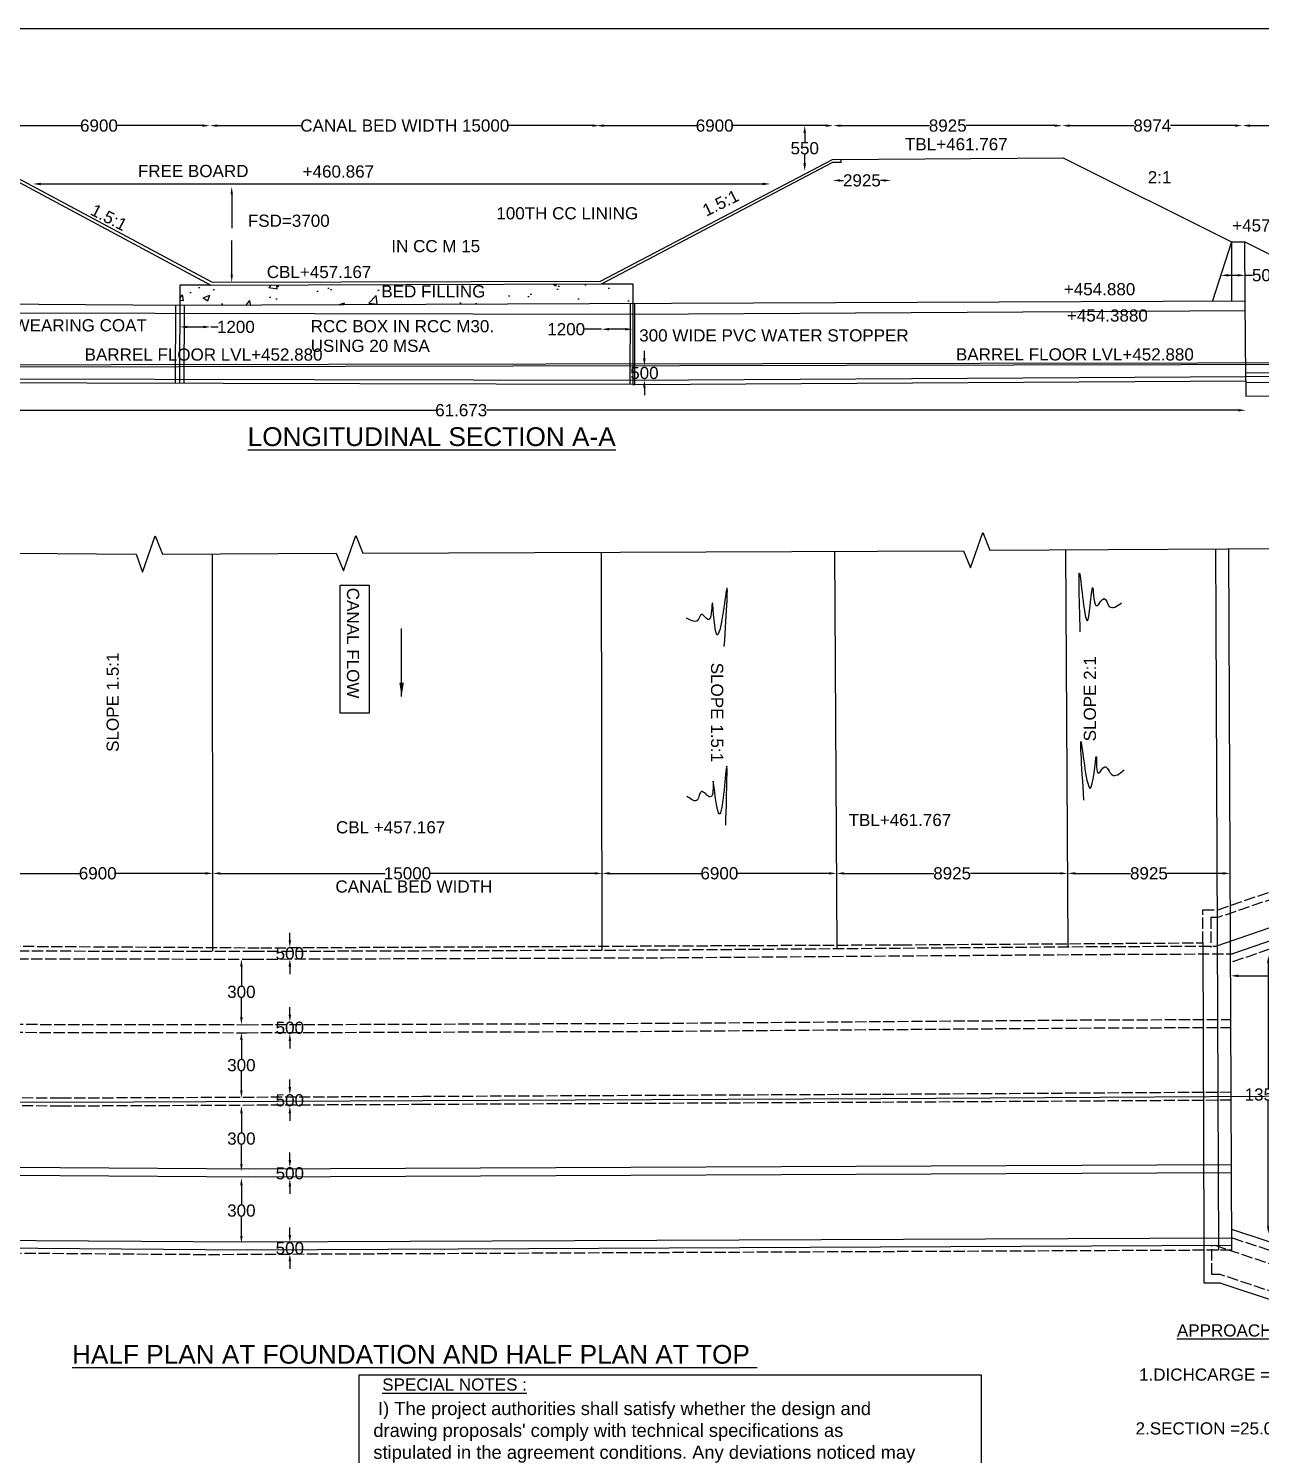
# Model space of a CAD drawing. Header units: inches. Extents: x 6910 to 10420, y -52 to 2408.
# Drawn here: x 7777 to 9092, y 886 to 2408 of the extents above; entities that cross this region are included whole.
import ezdxf

# ---------------------------------------------------------------- set-up
doc = ezdxf.new("R2010")
doc.units = ezdxf.units.IN
doc.header["$MEASUREMENT"] = 0
doc.linetypes.add('ACAD_ISO02W100', pattern=[15, 12, -3])
doc.layers.add('DIMENSIONS', color=7, linetype='Continuous')
doc.layers.add('TEXT', color=1, linetype='Continuous')
doc.styles.add('Annotative', font='arial.ttf', dxfattribs={"height": 10})
doc.styles.get("Standard").update_dxf_attribs({"font": 'arial.ttf', "height": 13})
doc.dimstyles.get("Standard").update_dxf_attribs({"dimtxt": 13, "dimasz": 8, "dimexe": 0.18, "dimexo": 0.0625, "dimgap": 0.09, "dimtad": 0, "dimtih": 1, "dimtoh": 1, "dimdec": 4, "dimzin": 0, "dimdsep": 46, "dimtxsty": 'Standard', "dimcen": 0.09, "dimse1": 1, "dimse2": 1, "dimadec": 0, "dimazin": 0, "dimtfac": 1, "dimtdec": 4, "dimtofl": 0, "dimtmove": 0, "dimatfit": 3, "dimfxl": 1, "dimtolj": 1, "dimtzin": 0, "dimarcsym": 0})

# ---------------------------------------------------------------- blocks, each defined once
blk = doc.blocks.new('*D6')
at = {"layer": 'Defpoints', "color": 0, "transparency": 16777216}
for p in [(7733.7, 2304.3), (7970.4, 2304.3), (7970.4, 2304.1)]:
    blk.add_point(p, dxfattribs=at)
at = {"layer": 'DIMENSIONS', "color": 0, "lineweight": -2, "transparency": 16777216}
for p, q in [((7741.7, 2304.1), (7832.6, 2304.1)), ((7962.4, 2304.1), (7871.6, 2304.1))]:
    blk.add_line(p, q, dxfattribs=at)
at = {"layer": 'DIMENSIONS', "color": 0, "transparency": 16777216}
for points in [[(7741.7, 2305.4), (7741.7, 2302.8), (7733.7, 2304.1)], [(7962.4, 2305.4), (7962.4, 2302.8), (7970.4, 2304.1)]]:
    blk.add_solid(points, dxfattribs=at)
at = {"layer": 'DIMENSIONS', "color": 0, "transparency": 16777216, "insert": (7852.1, 2304.1), "char_height": 13, "attachment_point": 5}
blk.add_mtext('\\A1;6900', dxfattribs=at)
blk = doc.blocks.new('*D7')
at = {"layer": 'Defpoints', "color": 0, "transparency": 16777216}
for p in [(7970.4, 2304.1), (8386.6, 2304.1), (8386.6, 2304.1)]:
    blk.add_point(p, dxfattribs=at)
at = {"layer": 'DIMENSIONS', "color": 0, "lineweight": -2, "transparency": 16777216}
for p, q in [((7978.4, 2304.1), (8067.8, 2304.1)), ((8378.6, 2304.1), (8289.2, 2304.1))]:
    blk.add_line(p, q, dxfattribs=at)
at = {"layer": 'DIMENSIONS', "color": 0, "transparency": 16777216}
for points in [[(7978.4, 2305.4), (7978.4, 2302.8), (7970.4, 2304.1)], [(8378.6, 2305.4), (8378.6, 2302.8), (8386.6, 2304.1)]]:
    blk.add_solid(points, dxfattribs=at)
at = {"layer": 'DIMENSIONS', "color": 0, "transparency": 16777216, "insert": (8178.5, 2304.1), "char_height": 13, "attachment_point": 5}
blk.add_mtext('\\A1;CANAL BED WIDTH 15000', dxfattribs=at)
blk = doc.blocks.new('*D8')
at = {"layer": 'Defpoints', "color": 0, "transparency": 16777216}
for p in [(8382.6, 2303.4), (8635.8, 2304.1), (8635.8, 2303.4)]:
    blk.add_point(p, dxfattribs=at)
at = {"layer": 'DIMENSIONS', "color": 0, "lineweight": -2, "transparency": 16777216}
for p, q in [((8390.6, 2304.1), (8489.7, 2304.1)), ((8627.8, 2304.1), (8528.7, 2304.1))]:
    blk.add_line(p, q, dxfattribs=at)
at = {"layer": 'DIMENSIONS', "color": 0, "transparency": 16777216}
for points in [[(8390.6, 2305.4), (8390.6, 2302.8), (8382.6, 2304.1)], [(8627.8, 2305.4), (8627.8, 2302.8), (8635.8, 2304.1)]]:
    blk.add_solid(points, dxfattribs=at)
at = {"layer": 'DIMENSIONS', "color": 0, "transparency": 16777216, "insert": (8509.2, 2304.1), "char_height": 13, "attachment_point": 5}
blk.add_mtext('\\A1;6900', dxfattribs=at)
blk = doc.blocks.new('*D9')
at = {"layer": 'Defpoints', "color": 0, "transparency": 16777216}
for p in [(8635.8, 2304.1), (8880, 2304.1), (8880, 2304.1)]:
    blk.add_point(p, dxfattribs=at)
at = {"layer": 'DIMENSIONS', "color": 0, "lineweight": -2, "transparency": 16777216}
for p, q in [((8643.8, 2304.1), (8738.4, 2304.1)), ((8872, 2304.1), (8777.5, 2304.1))]:
    blk.add_line(p, q, dxfattribs=at)
at = {"layer": 'DIMENSIONS', "color": 0, "transparency": 16777216}
for points in [[(8643.8, 2305.4), (8643.8, 2302.8), (8635.8, 2304.1)], [(8872, 2305.4), (8872, 2302.8), (8880, 2304.1)]]:
    blk.add_solid(points, dxfattribs=at)
at = {"layer": 'DIMENSIONS', "color": 0, "transparency": 16777216, "insert": (8757.9, 2304.1), "char_height": 13, "attachment_point": 5}
blk.add_mtext('\\A1;8925', dxfattribs=at)
blk = doc.blocks.new('*D10')
at = {"layer": 'Defpoints', "color": 0, "transparency": 16777216}
for p in [(8880, 2304.1), (9072.4, 2304.1), (9072.4, 2304.1)]:
    blk.add_point(p, dxfattribs=at)
at = {"layer": 'DIMENSIONS', "color": 0, "lineweight": -2, "transparency": 16777216}
for p, q in [((8888, 2304.1), (8956.7, 2304.1)), ((9064.4, 2304.1), (8995.7, 2304.1))]:
    blk.add_line(p, q, dxfattribs=at)
at = {"layer": 'DIMENSIONS', "color": 0, "transparency": 16777216}
for points in [[(8888, 2305.4), (8888, 2302.8), (8880, 2304.1)], [(9064.4, 2305.4), (9064.4, 2302.8), (9072.4, 2304.1)]]:
    blk.add_solid(points, dxfattribs=at)
at = {"layer": 'DIMENSIONS', "color": 0, "transparency": 16777216, "insert": (8976.2, 2304.1), "char_height": 13, "attachment_point": 5}
blk.add_mtext('\\A1;8974', dxfattribs=at)
blk = doc.blocks.new('*D11')
at = {"layer": 'Defpoints', "color": 0, "transparency": 16777216}
for p in [(9072.4, 2304.1), (9362, 2304.1), (9362, 2304.1)]:
    blk.add_point(p, dxfattribs=at)
at = {"layer": 'DIMENSIONS', "color": 0, "lineweight": -2, "transparency": 16777216}
for p, q in [((9080.4, 2304.1), (9193.3, 2304.1)), ((9354, 2304.1), (9241.1, 2304.1))]:
    blk.add_line(p, q, dxfattribs=at)
at = {"layer": 'DIMENSIONS', "color": 0, "transparency": 16777216}
for points in [[(9080.4, 2305.4), (9080.4, 2302.8), (9072.4, 2304.1)], [(9354, 2305.4), (9354, 2302.8), (9362, 2304.1)]]:
    blk.add_solid(points, dxfattribs=at)
at = {"layer": 'DIMENSIONS', "color": 0, "transparency": 16777216, "insert": (9217.2, 2304.1), "char_height": 13, "attachment_point": 5}
blk.add_mtext('\\A1;17250', dxfattribs=at)
blk = doc.blocks.new('*D13')
at = {"layer": 'Defpoints', "color": 0, "transparency": 16777216}
for p in [(9049.2, 2144.2), (9075.3, 2144.4), (9075.3, 2144.4)]:
    blk.add_point(p, dxfattribs=at)
at = {"layer": 'DIMENSIONS', "color": 0, "lineweight": -2, "transparency": 16777216}
for p, q in [((9057.2, 2144.4), (9067.3, 2144.4)), ((9075.3, 2144.4), (9083.3, 2144.4))]:
    blk.add_line(p, q, dxfattribs=at)
at = {"layer": 'DIMENSIONS', "color": 0, "transparency": 16777216}
for points in [[(9057.2, 2145.7), (9057.2, 2143.1), (9049.2, 2144.4)], [(9067.3, 2145.7), (9067.3, 2143.1), (9075.3, 2144.4)]]:
    blk.add_solid(points, dxfattribs=at)
at = {"layer": 'DIMENSIONS', "color": 0, "transparency": 16777216, "insert": (9097.7, 2144.4), "char_height": 13, "attachment_point": 5}
blk.add_mtext('\\A1;500', dxfattribs=at)
blk = doc.blocks.new('*D14')
at = {"layer": 'Defpoints', "color": 0, "transparency": 16777216}
for p in [(8635.1, 2268.1), (8697.5, 2268.6), (8697.5, 2245.6)]:
    blk.add_point(p, dxfattribs=at)
at = {"layer": 'DIMENSIONS', "color": 0, "lineweight": -2, "transparency": 16777216}
for p, q in [((8643.1, 2245.6), (8646.7, 2245.6)), ((8689.5, 2245.6), (8686, 2245.6))]:
    blk.add_line(p, q, dxfattribs=at)
at = {"layer": 'DIMENSIONS', "color": 0, "transparency": 16777216}
for points in [[(8643.1, 2246.9), (8643.1, 2244.3), (8635.1, 2245.6)], [(8689.5, 2246.9), (8689.5, 2244.3), (8697.5, 2245.6)]]:
    blk.add_solid(points, dxfattribs=at)
at = {"layer": 'DIMENSIONS', "color": 0, "transparency": 16777216, "insert": (8666.3, 2245.6), "char_height": 13, "attachment_point": 5}
blk.add_mtext('\\A1;2925', dxfattribs=at)
blk = doc.blocks.new('*D15')
at = {"layer": 'Defpoints', "color": 0, "transparency": 16777216}
for p in [(7993.5, 2238.9), (7993.8, 2137), (7993.8, 2137)]:
    blk.add_point(p, dxfattribs=at)
at = {"layer": 'DIMENSIONS', "color": 0, "lineweight": -2, "transparency": 16777216}
for p, q in [((7993.8, 2230.9), (7993.8, 2194.6)), ((7993.8, 2145), (7993.8, 2181.4))]:
    blk.add_line(p, q, dxfattribs=at)
at = {"layer": 'DIMENSIONS', "color": 0, "transparency": 16777216}
for points in [[(7992.5, 2230.9), (7995.1, 2230.9), (7993.8, 2238.9)], [(7992.5, 2145), (7995.1, 2145), (7993.8, 2137)]]:
    blk.add_solid(points, dxfattribs=at)
at = {"layer": 'DIMENSIONS', "color": 0, "transparency": 16777216, "insert": (7993.8, 2188), "char_height": 13, "attachment_point": 5}
blk.add_mtext('\\A1;  ', dxfattribs=at)
blk = doc.blocks.new('*D16')
at = {"layer": 'Defpoints', "color": 0, "transparency": 16777216}
for p in [(8568.5, 2241.9), (7781.8, 2235.5), (8568.5, 2233.2)]:
    blk.add_point(p, dxfattribs=at)
at = {"layer": 'DIMENSIONS', "color": 0, "lineweight": -2, "transparency": 16777216}
blk.add_line((7789.8, 2241.9), (8560.5, 2241.9), dxfattribs=at)
at = {"layer": 'DIMENSIONS', "color": 0, "transparency": 16777216}
for points in [[(7789.8, 2243.2), (7789.8, 2240.5), (7781.8, 2241.9)], [(8560.5, 2243.2), (8560.5, 2240.5), (8568.5, 2241.9)]]:
    blk.add_solid(points, dxfattribs=at)
blk = doc.blocks.new('*D17')
at = {"layer": 'Defpoints', "color": 0, "transparency": 16777216}
for p in [(8614.3, 2304.1), (8605.3, 2255.7), (8617.4, 2255.7)]:
    blk.add_point(p, dxfattribs=at)
at = {"layer": 'DIMENSIONS', "color": 0, "lineweight": -2, "transparency": 16777216}
for p, q in [((8605.3, 2296.1), (8605.3, 2286.6)), ((8605.3, 2263.7), (8605.3, 2273.2))]:
    blk.add_line(p, q, dxfattribs=at)
at = {"layer": 'DIMENSIONS', "color": 0, "transparency": 16777216}
for points in [[(8603.9, 2296.1), (8606.6, 2296.1), (8605.3, 2304.1)], [(8603.9, 2263.7), (8606.6, 2263.7), (8605.3, 2255.7)]]:
    blk.add_solid(points, dxfattribs=at)
at = {"layer": 'DIMENSIONS', "color": 0, "transparency": 16777216, "insert": (8605.3, 2279.9), "char_height": 13, "attachment_point": 5}
blk.add_mtext('\\A1;550', dxfattribs=at)
blk = doc.blocks.new('*D24')
at = {"layer": 'Defpoints', "color": 0, "transparency": 16777216}
for p in [(7401.5, 2030.2), (9075.9, 2015.6), (9075.9, 2000.4)]:
    blk.add_point(p, dxfattribs=at)
at = {"layer": 'DIMENSIONS', "color": 0, "lineweight": -2, "transparency": 16777216}
for p, q in [((7409.5, 2000.4), (8211.6, 2000.4)), ((9067.9, 2000.4), (8265.8, 2000.4))]:
    blk.add_line(p, q, dxfattribs=at)
at = {"layer": 'DIMENSIONS', "color": 0, "transparency": 16777216}
for points in [[(7409.5, 2001.7), (7409.5, 1999), (7401.5, 2000.4)], [(9067.9, 2001.7), (9067.9, 1999), (9075.9, 2000.4)]]:
    blk.add_solid(points, dxfattribs=at)
at = {"layer": 'DIMENSIONS', "color": 0, "transparency": 16777216, "insert": (8238.7, 2000.4), "char_height": 13, "attachment_point": 5}
blk.add_mtext('\\A1;61.673', dxfattribs=at)
blk = doc.blocks.new('*D27')
at = {"layer": 'Defpoints', "color": 0, "transparency": 16777216}
for p in [(7727.9, 1507.4), (7973.7, 1507.6), (7973.7, 1506.2)]:
    blk.add_point(p, dxfattribs=at)
at = {"layer": 'DIMENSIONS', "color": 0, "lineweight": -2, "transparency": 16777216}
for p, q in [((7735.9, 1506.2), (7831.3, 1506.2)), ((7965.7, 1506.2), (7870.3, 1506.2))]:
    blk.add_line(p, q, dxfattribs=at)
at = {"layer": 'DIMENSIONS', "color": 0, "transparency": 16777216}
for points in [[(7735.9, 1507.5), (7735.9, 1504.9), (7727.9, 1506.2)], [(7965.7, 1507.5), (7965.7, 1504.9), (7973.7, 1506.2)]]:
    blk.add_solid(points, dxfattribs=at)
at = {"layer": 'DIMENSIONS', "color": 0, "transparency": 16777216, "insert": (7850.8, 1506.2), "char_height": 13, "attachment_point": 5}
blk.add_mtext('\\A1;6900', dxfattribs=at)
blk = doc.blocks.new('*D28')
at = {"layer": 'Defpoints', "color": 0, "transparency": 16777216}
for p in [(8389, 1506.8), (7973.7, 1506.2), (8389, 1506.2)]:
    blk.add_point(p, dxfattribs=at)
at = {"layer": 'DIMENSIONS', "color": 0, "lineweight": -2, "transparency": 16777216}
for p, q in [((7981.7, 1506.2), (8157.4, 1506.2)), ((8381, 1506.2), (8205.3, 1506.2))]:
    blk.add_line(p, q, dxfattribs=at)
at = {"layer": 'DIMENSIONS', "color": 0, "transparency": 16777216}
for points in [[(7981.7, 1507.5), (7981.7, 1504.9), (7973.7, 1506.2)], [(8381, 1507.5), (8381, 1504.9), (8389, 1506.2)]]:
    blk.add_solid(points, dxfattribs=at)
at = {"layer": 'DIMENSIONS', "color": 0, "transparency": 16777216, "insert": (8181.4, 1506.2), "char_height": 13, "attachment_point": 5}
blk.add_mtext('\\A1;15000', dxfattribs=at)
blk = doc.blocks.new('*D29')
at = {"layer": 'Defpoints', "color": 0, "transparency": 16777216}
for p in [(8389, 1506.8), (8639.3, 1508.2), (8639.3, 1506.2)]:
    blk.add_point(p, dxfattribs=at)
at = {"layer": 'DIMENSIONS', "color": 0, "lineweight": -2, "transparency": 16777216}
for p, q in [((8397, 1506.2), (8494.6, 1506.2)), ((8631.3, 1506.2), (8533.7, 1506.2))]:
    blk.add_line(p, q, dxfattribs=at)
at = {"layer": 'DIMENSIONS', "color": 0, "transparency": 16777216}
for points in [[(8397, 1507.5), (8397, 1504.9), (8389, 1506.2)], [(8631.3, 1507.5), (8631.3, 1504.9), (8639.3, 1506.2)]]:
    blk.add_solid(points, dxfattribs=at)
at = {"layer": 'DIMENSIONS', "color": 0, "transparency": 16777216, "insert": (8514.2, 1506.2), "char_height": 13, "attachment_point": 5}
blk.add_mtext('\\A1;6900', dxfattribs=at)
blk = doc.blocks.new('*D30')
at = {"layer": 'Defpoints', "color": 0, "transparency": 16777216}
for p in [(8885.9, 1507.6), (8639.3, 1506.2), (8885.9, 1506.2)]:
    blk.add_point(p, dxfattribs=at)
at = {"layer": 'DIMENSIONS', "color": 0, "lineweight": -2, "transparency": 16777216}
for p, q in [((8647.3, 1506.2), (8743, 1506.2)), ((8877.9, 1506.2), (8782.2, 1506.2))]:
    blk.add_line(p, q, dxfattribs=at)
at = {"layer": 'DIMENSIONS', "color": 0, "transparency": 16777216}
for points in [[(8647.3, 1507.5), (8647.3, 1504.9), (8639.3, 1506.2)], [(8877.9, 1507.5), (8877.9, 1504.9), (8885.9, 1506.2)]]:
    blk.add_solid(points, dxfattribs=at)
at = {"layer": 'DIMENSIONS', "color": 0, "transparency": 16777216, "insert": (8762.6, 1506.2), "char_height": 13, "attachment_point": 5}
blk.add_mtext('\\A1;8925', dxfattribs=at)
blk = doc.blocks.new('*D31')
at = {"layer": 'Defpoints', "color": 0, "transparency": 16777216}
for p in [(8885.9, 1507.6), (9059.4, 1508.3), (9059.4, 1506.2)]:
    blk.add_point(p, dxfattribs=at)
at = {"layer": 'DIMENSIONS', "color": 0, "lineweight": -2, "transparency": 16777216}
for p, q in [((8893.9, 1506.2), (8953.1, 1506.2)), ((9051.4, 1506.2), (8992.2, 1506.2))]:
    blk.add_line(p, q, dxfattribs=at)
at = {"layer": 'DIMENSIONS', "color": 0, "transparency": 16777216}
for points in [[(8893.9, 1507.5), (8893.9, 1504.9), (8885.9, 1506.2)], [(9051.4, 1507.5), (9051.4, 1504.9), (9059.4, 1506.2)]]:
    blk.add_solid(points, dxfattribs=at)
at = {"layer": 'DIMENSIONS', "color": 0, "transparency": 16777216, "insert": (8972.6, 1506.2), "char_height": 13, "attachment_point": 5}
blk.add_mtext('\\A1;8925', dxfattribs=at)
blk = doc.blocks.new('*D32')
at = {"layer": 'Defpoints', "color": 0, "transparency": 16777216}
for p in [(8016.1, 1414.7), (8004.1, 1344.8), (8016.3, 1344.8)]:
    blk.add_point(p, dxfattribs=at)
at = {"layer": 'DIMENSIONS', "color": 0, "lineweight": -2, "transparency": 16777216}
for p, q in [((8004.1, 1406.7), (8004.1, 1386.5)), ((8004.1, 1352.8), (8004.1, 1373))]:
    blk.add_line(p, q, dxfattribs=at)
at = {"layer": 'DIMENSIONS', "color": 0, "transparency": 16777216}
for points in [[(8002.8, 1406.7), (8005.5, 1406.7), (8004.1, 1414.7)], [(8002.8, 1352.8), (8005.5, 1352.8), (8004.1, 1344.8)]]:
    blk.add_solid(points, dxfattribs=at)
at = {"layer": 'DIMENSIONS', "color": 0, "transparency": 16777216, "insert": (8004.1, 1379.7), "char_height": 13, "attachment_point": 5}
blk.add_mtext('\\A1;300', dxfattribs=at)
blk = doc.blocks.new('*D33')
at = {"layer": 'Defpoints', "color": 0, "transparency": 16777216}
for p in [(8016.1, 1336.5), (8004.1, 1266.6), (8016.3, 1266.6)]:
    blk.add_point(p, dxfattribs=at)
at = {"layer": 'DIMENSIONS', "color": 0, "lineweight": -2, "transparency": 16777216}
for p, q in [((8004.1, 1328.5), (8004.1, 1308.3)), ((8004.1, 1274.6), (8004.1, 1294.8))]:
    blk.add_line(p, q, dxfattribs=at)
at = {"layer": 'DIMENSIONS', "color": 0, "transparency": 16777216}
for points in [[(8002.8, 1328.5), (8005.5, 1328.5), (8004.1, 1336.5)], [(8002.8, 1274.6), (8005.5, 1274.6), (8004.1, 1266.6)]]:
    blk.add_solid(points, dxfattribs=at)
at = {"layer": 'DIMENSIONS', "color": 0, "transparency": 16777216, "insert": (8004.1, 1301.5), "char_height": 13, "attachment_point": 5}
blk.add_mtext('\\A1;300', dxfattribs=at)
blk = doc.blocks.new('*D34')
at = {"layer": 'Defpoints', "color": 0, "transparency": 16777216}
for p in [(8016.1, 1258.1), (8004.1, 1188.1), (8016.3, 1188.1)]:
    blk.add_point(p, dxfattribs=at)
at = {"layer": 'DIMENSIONS', "color": 0, "lineweight": -2, "transparency": 16777216}
for p, q in [((8004.1, 1250.1), (8004.1, 1229.8)), ((8004.1, 1196.1), (8004.1, 1216.4))]:
    blk.add_line(p, q, dxfattribs=at)
at = {"layer": 'DIMENSIONS', "color": 0, "transparency": 16777216}
for points in [[(8002.8, 1250.1), (8005.5, 1250.1), (8004.1, 1258.1)], [(8002.8, 1196.1), (8005.5, 1196.1), (8004.1, 1188.1)]]:
    blk.add_solid(points, dxfattribs=at)
at = {"layer": 'DIMENSIONS', "color": 0, "transparency": 16777216, "insert": (8004.1, 1223.1), "char_height": 13, "attachment_point": 5}
blk.add_mtext('\\A1;300', dxfattribs=at)
blk = doc.blocks.new('*D35')
at = {"layer": 'Defpoints', "color": 0, "transparency": 16777216}
for p in [(8016.1, 1181.3), (8004.1, 1111.4), (8016.3, 1111.4)]:
    blk.add_point(p, dxfattribs=at)
at = {"layer": 'DIMENSIONS', "color": 0, "lineweight": -2, "transparency": 16777216}
for p, q in [((8004.1, 1173.3), (8004.1, 1153.1)), ((8004.1, 1119.4), (8004.1, 1139.6))]:
    blk.add_line(p, q, dxfattribs=at)
at = {"layer": 'DIMENSIONS', "color": 0, "transparency": 16777216}
for points in [[(8002.8, 1173.3), (8005.5, 1173.3), (8004.1, 1181.3)], [(8002.8, 1119.4), (8005.5, 1119.4), (8004.1, 1111.4)]]:
    blk.add_solid(points, dxfattribs=at)
at = {"layer": 'DIMENSIONS', "color": 0, "transparency": 16777216, "insert": (8004.1, 1146.3), "char_height": 13, "attachment_point": 5}
blk.add_mtext('\\A1;300', dxfattribs=at)
blk = doc.blocks.new('*D36')
at = {"layer": 'Defpoints', "color": 0, "transparency": 16777216}
for p in [(8047.4, 1426.9), (8046.1, 1414.8), (8055.8, 1414.8)]:
    blk.add_point(p, dxfattribs=at)
at = {"layer": 'DIMENSIONS', "color": 0, "lineweight": -2, "transparency": 16777216}
for p, q in [((8055.8, 1434.9), (8055.8, 1442.9)), ((8055.8, 1406.8), (8055.8, 1398.8))]:
    blk.add_line(p, q, dxfattribs=at)
at = {"layer": 'DIMENSIONS', "color": 0, "transparency": 16777216}
for points in [[(8054.5, 1434.9), (8057.2, 1434.9), (8055.8, 1426.9)], [(8054.5, 1406.8), (8057.2, 1406.8), (8055.8, 1414.8)]]:
    blk.add_solid(points, dxfattribs=at)
at = {"layer": 'DIMENSIONS', "color": 0, "transparency": 16777216, "insert": (8055.8, 1420.8), "char_height": 13, "attachment_point": 5}
blk.add_mtext('\\A1;500', dxfattribs=at)
blk = doc.blocks.new('*D37')
at = {"layer": 'Defpoints', "color": 0, "transparency": 16777216}
for p in [(8047.4, 1347.5), (8046.1, 1335.4), (8055.8, 1335.4)]:
    blk.add_point(p, dxfattribs=at)
at = {"layer": 'DIMENSIONS', "color": 0, "lineweight": -2, "transparency": 16777216}
for p, q in [((8055.8, 1355.5), (8055.8, 1363.5)), ((8055.8, 1327.4), (8055.8, 1319.4))]:
    blk.add_line(p, q, dxfattribs=at)
at = {"layer": 'DIMENSIONS', "color": 0, "transparency": 16777216}
for points in [[(8054.5, 1355.5), (8057.2, 1355.5), (8055.8, 1347.5)], [(8054.5, 1327.4), (8057.2, 1327.4), (8055.8, 1335.4)]]:
    blk.add_solid(points, dxfattribs=at)
at = {"layer": 'DIMENSIONS', "color": 0, "transparency": 16777216, "insert": (8055.8, 1341.4), "char_height": 13, "attachment_point": 5}
blk.add_mtext('\\A1;500', dxfattribs=at)
blk = doc.blocks.new('*D38')
at = {"layer": 'Defpoints', "color": 0, "transparency": 16777216}
for p in [(8047.4, 1270.1), (8046.1, 1258), (8055.8, 1258)]:
    blk.add_point(p, dxfattribs=at)
at = {"layer": 'DIMENSIONS', "color": 0, "lineweight": -2, "transparency": 16777216}
for p, q in [((8055.8, 1278.1), (8055.8, 1286.1)), ((8055.8, 1250), (8055.8, 1242))]:
    blk.add_line(p, q, dxfattribs=at)
at = {"layer": 'DIMENSIONS', "color": 0, "transparency": 16777216}
for points in [[(8054.5, 1278.1), (8057.2, 1278.1), (8055.8, 1270.1)], [(8054.5, 1250), (8057.2, 1250), (8055.8, 1258)]]:
    blk.add_solid(points, dxfattribs=at)
at = {"layer": 'DIMENSIONS', "color": 0, "transparency": 16777216, "insert": (8055.8, 1264), "char_height": 13, "attachment_point": 5}
blk.add_mtext('\\A1;500', dxfattribs=at)
blk = doc.blocks.new('*D39')
at = {"layer": 'Defpoints', "color": 0, "transparency": 16777216}
for p in [(8047.4, 1192.2), (8046.1, 1180.1), (8055.8, 1180.1)]:
    blk.add_point(p, dxfattribs=at)
at = {"layer": 'DIMENSIONS', "color": 0, "lineweight": -2, "transparency": 16777216}
for p, q in [((8055.8, 1200.2), (8055.8, 1208.2)), ((8055.8, 1172.1), (8055.8, 1164.1))]:
    blk.add_line(p, q, dxfattribs=at)
at = {"layer": 'DIMENSIONS', "color": 0, "transparency": 16777216}
for points in [[(8054.5, 1200.2), (8057.2, 1200.2), (8055.8, 1192.2)], [(8054.5, 1172.1), (8057.2, 1172.1), (8055.8, 1180.1)]]:
    blk.add_solid(points, dxfattribs=at)
at = {"layer": 'DIMENSIONS', "color": 0, "transparency": 16777216, "insert": (8055.8, 1186.1), "char_height": 13, "attachment_point": 5}
blk.add_mtext('\\A1;500', dxfattribs=at)
blk = doc.blocks.new('*D40')
at = {"layer": 'Defpoints', "color": 0, "transparency": 16777216}
for p in [(8047.4, 1112.2), (8046.1, 1100.1), (8055.8, 1100.1)]:
    blk.add_point(p, dxfattribs=at)
at = {"layer": 'DIMENSIONS', "color": 0, "lineweight": -2, "transparency": 16777216}
for p, q in [((8055.8, 1120.2), (8055.8, 1128.2)), ((8055.8, 1092.1), (8055.8, 1084.1))]:
    blk.add_line(p, q, dxfattribs=at)
at = {"layer": 'DIMENSIONS', "color": 0, "transparency": 16777216}
for points in [[(8054.5, 1120.2), (8057.2, 1120.2), (8055.8, 1112.2)], [(8054.5, 1092.1), (8057.2, 1092.1), (8055.8, 1100.1)]]:
    blk.add_solid(points, dxfattribs=at)
at = {"layer": 'DIMENSIONS', "color": 0, "transparency": 16777216, "insert": (8055.8, 1106.1), "char_height": 13, "attachment_point": 5}
blk.add_mtext('\\A1;500', dxfattribs=at)
blk = doc.blocks.new('*D45')
at = {"layer": 'Defpoints', "color": 0, "transparency": 16777216}
for p in [(9059.9, 1396.6), (9350.6, 1396.9), (9350.6, 1396.9)]:
    blk.add_point(p, dxfattribs=at)
at = {"layer": 'DIMENSIONS', "color": 0, "lineweight": -2, "transparency": 16777216}
for p, q in [((9067.9, 1396.9), (9181.3, 1396.9)), ((9342.6, 1396.9), (9229.2, 1396.9))]:
    blk.add_line(p, q, dxfattribs=at)
at = {"layer": 'DIMENSIONS', "color": 0, "transparency": 16777216}
for points in [[(9067.9, 1398.2), (9067.9, 1395.5), (9059.9, 1396.9)], [(9342.6, 1398.2), (9342.6, 1395.5), (9350.6, 1396.9)]]:
    blk.add_solid(points, dxfattribs=at)
at = {"layer": 'DIMENSIONS', "color": 0, "transparency": 16777216, "insert": (9205.3, 1396.9), "char_height": 13, "attachment_point": 5}
blk.add_mtext('\\A1;17250', dxfattribs=at)
blk = doc.blocks.new('*D46')
at = {"layer": 'Defpoints', "color": 0, "transparency": 16777216}
for p in [(9082.1, 1418.7), (9075.2, 1121.6), (9100, 1121.6)]:
    blk.add_point(p, dxfattribs=at)
at = {"layer": 'DIMENSIONS', "color": 0, "lineweight": -2, "transparency": 16777216}
for p, q in [((9100, 1410.7), (9100, 1276.9)), ((9100, 1129.6), (9100, 1263.4))]:
    blk.add_line(p, q, dxfattribs=at)
at = {"layer": 'DIMENSIONS', "color": 0, "transparency": 16777216}
for points in [[(9098.7, 1410.7), (9101.4, 1410.7), (9100, 1418.7)], [(9098.7, 1129.6), (9101.4, 1129.6), (9100, 1121.6)]]:
    blk.add_solid(points, dxfattribs=at)
at = {"layer": 'DIMENSIONS', "color": 0, "transparency": 16777216, "insert": (9100, 1270.1), "char_height": 13, "attachment_point": 5}
blk.add_mtext('\\A1;13500', dxfattribs=at)
blk = doc.blocks.new('*D92')
at = {"layer": 'Defpoints', "color": 0, "transparency": 16777216}
for p in [(8388.4, 2135.1), (8421.7, 2135.1), (8421.7, 2086.8)]:
    blk.add_point(p, dxfattribs=at)
at = {"layer": 'DIMENSIONS', "color": 0, "lineweight": -2, "transparency": 16777216}
for p, q in [((8388.4, 2086.8), (8369.5, 2086.8)), ((8413.7, 2086.8), (8396.4, 2086.8))]:
    blk.add_line(p, q, dxfattribs=at)
at = {"layer": 'DIMENSIONS', "color": 0, "transparency": 16777216}
for points in [[(8396.4, 2088.2), (8396.4, 2085.5), (8388.4, 2086.8)], [(8413.7, 2088.2), (8413.7, 2085.5), (8421.7, 2086.8)]]:
    blk.add_solid(points, dxfattribs=at)
at = {"layer": 'DIMENSIONS', "color": 0, "transparency": 16777216, "insert": (8350.7, 2086.8), "char_height": 13, "attachment_point": 5}
blk.add_mtext('\\A1;1200', dxfattribs=at)
blk = doc.blocks.new('*D93')
at = {"layer": 'Defpoints', "color": 0, "transparency": 16777216}
for p in [(8434.1, 2047.8), (8434.2, 2032.5), (8434.2, 2032.5)]:
    blk.add_point(p, dxfattribs=at)
at = {"layer": 'DIMENSIONS', "color": 0, "lineweight": -2, "transparency": 16777216}
for p, q in [((8434.2, 2055.8), (8434.2, 2063.8)), ((8434.2, 2024.5), (8434.2, 2016.5))]:
    blk.add_line(p, q, dxfattribs=at)
at = {"layer": 'DIMENSIONS', "color": 0, "transparency": 16777216}
for points in [[(8432.8, 2055.8), (8435.5, 2055.8), (8434.2, 2047.8)], [(8432.8, 2024.5), (8435.5, 2024.5), (8434.2, 2032.5)]]:
    blk.add_solid(points, dxfattribs=at)
at = {"layer": 'DIMENSIONS', "color": 0, "transparency": 16777216, "insert": (8434.2, 2040.1), "char_height": 13, "attachment_point": 5}
blk.add_mtext('\\A1;500', dxfattribs=at)
blk = doc.blocks.new('*D94')
at = {"layer": 'Defpoints', "color": 0, "transparency": 16777216}
for p in [(7938.4, 2133.9), (7971.4, 2133.9), (7971.4, 2089.3)]:
    blk.add_point(p, dxfattribs=at)
at = {"layer": 'DIMENSIONS', "color": 0, "lineweight": -2, "transparency": 16777216}
for p, q in [((7946.4, 2089.3), (7963.4, 2089.3)), ((7971.4, 2089.3), (7979.4, 2089.3))]:
    blk.add_line(p, q, dxfattribs=at)
at = {"layer": 'DIMENSIONS', "color": 0, "transparency": 16777216}
for points in [[(7946.4, 2090.6), (7946.4, 2087.9), (7938.4, 2089.3)], [(7963.4, 2090.6), (7963.4, 2087.9), (7971.4, 2089.3)]]:
    blk.add_solid(points, dxfattribs=at)
at = {"layer": 'DIMENSIONS', "color": 0, "transparency": 16777216, "insert": (7998.2, 2089.3), "char_height": 13, "attachment_point": 5}
blk.add_mtext('\\A1;1200', dxfattribs=at)

msp = doc.modelspace()

# ---------------------------------------------------------------- hatches: boundary and pattern name
h = msp.add_hatch()
h.set_pattern_fill('AR-CONC', color=0, scale=10, style=0)
h.set_pattern_definition([(50, (0, 0), (71.726, -6.2752), [7.5, -82.5]), (355, (0, 0), (-13.87513, 75.2192), [6, -66]), (100.4514, (5.98, -0.52), (57.8509, 68.944), [6.374, -70.1142]), (46.1842, (0, 20), (106.7241, -16.5519), [11.25, -123.75]), (96.6356, (8.89, 18.62), (93.4662, 97.4119), [9.561, -105.1714]), (351.1842, (0, 20), (93.4662, 97.4119), [9, -99]), (21, (10, 15), (59.6907, -40.2619), [7.5, -82.5]), (326, (10, 15), (24.33153, 72.515), [6, -66]), (71.4514, (14.974, 11.645), (84.02224, 32.2531), [6.374, -70.1142]), (37.5, (0, 0), (1.215986, 33.289385), [0, -65.2, 0, -67, 0, -66.25]), (7.5, (0, 0), (26.30695, 39.44117), [0, -38.2, 0, -63.7, 0, -25.25]), (327.5, (-22.3, 0), (53.38224, -2.25549), [0, -25, 0, -78, 0, -103.5]), (317.5, (-32.3, 0), (58.31862, 10.0105), [0, -32.5, 0, -51.8, 0, -73.5])])
h.paths.add_polyline_path([(8421.72558, 2135.1456), (8388.4141, 2135.1456), (7971.36547, 2133.89338), (7938.39502, 2133.89338), (7938.34668, 2112.37479), (8421.72558, 2114.47035)])

# ---------------------------------------------------------------- linework, layer by layer
at = {"color": 0}
for points in [[(6962.43494, 2170.58267), (7402.89506, 2166.7568), (7402.89506, 2178.99604), (7380.68183, 2166.94974), (7402.89506, 2178.99604), (7416.86745, 2178.99604), (7596.07973, 2266.06897), (7734.74495, 2264.38117), (7972.75733, 2136.93717), (8387.50379, 2138.21802), (8635.10632, 2268.13493), (8881.25748, 2269.89613), (9060.76398, 2180.04148), (9075.07802, 2180.04148), (9145.14026, 2145.38181), (9720.04927, 2149.02859), (9720.04927, 2164.41492)], [(7725.04729, 2264.4992), (7725.04729, 2261.54702), (7733.27127, 2261.54702), (7971.36547, 2133.89338), (8388.4141, 2135.1456), (8635.44195, 2265.26504), (8644.34789, 2265.26504), (8644.32689, 2268.20091)], [(7938.26003, 2112.37442), (9075.48665, 2117.30456), (9075.07802, 2180.04148)], [(9060.76398, 2180.04148), (9040.41801, 2117.27677)], [(9060.76398, 2180.04148), (9060.8137, 2117.29293)], [(8388.4141, 2135.1456), (8421.72558, 2135.1456), (8421.72558, 2027.8943), (7401.46152, 2030.18624)], [(7971.36547, 2133.89338), (7938.39502, 2133.89338), (7938.15934, 2028.98059)], [(7436.67152, 2116.00598), (7938.26003, 2112.37442)], [(8421.72558, 2032.4105), (9075.90399, 2036.34782), (9075.48665, 2117.30456)], [(9720.18736, 2051.80916), (7400.88947, 2047.96736), (7387.19413, 2038.50921), (7275.62276, 2039.98353), (7223.22875, 2113.37951), (7209.286, 2113.37951)], [(9720.18736, 2050.28523), (7401.59053, 2045.72732), (7387.87954, 2036.25836), (7274.45794, 2037.75713), (7222.07478, 2111.13792), (7209.286, 2111.13792)], [(9075.54267, 2106.43741), (8421.72558, 2102.73688), (7402.1092, 2104.75126)], [(7933.80253, 2112.40669), (7933.61514, 2028.9908)], [(7942.88322, 2112.39446), (7942.69581, 2028.9704)], [(8418.99942, 2114.45853), (8418.80498, 2027.90086)], [(8421.72558, 2027.8943), (8424.15921, 2027.8943), (8424.15757, 2114.48089)], [(9449.73178, 2034.26706), (9449.73178, 2041.40937), (9365.5052, 2041.40937), (9075.88559, 2039.91636)], [(9075.92684, 2029.87419), (9373.79646, 2031.3195), (9373.76051, 2049.60422)], [(7401.50114, 2034.74723), (8421.72558, 2032.4105)], [(8424.15921, 2027.8943), (9075.92684, 2031.91412), (9075.90399, 2036.34782)], [(9075.90707, 2036.34784), (9365.5052, 2037.28116)], [(9075.92684, 2031.91412), (9075.92684, 2015.59217)], [(9075.92684, 2015.59217), (9356.58162, 2017.31247)], [(7046.8793, 1854.019), (7891.66745, 1846.80598), (7898.6735, 1827.49871), (7912.15484, 1866.4315), (7919.7978, 1846.91206), (8105.29316, 1847.76256), (8112.94317, 1828.98339), (8126.3249, 1866.83288), (8133.86575, 1847.7675), (8774.86705, 1850.53397), (8782.04366, 1832.12799), (8795.19459, 1870.10717), (8802.87928, 1851.06649), (9690.13597, 1856.15655), (9692.36626, 1404.29836), (9710.92948, 1397.12078), (9673.69254, 1382.87605), (9692.84074, 1375.93467), (9694.24801, 920.8172), (9350.9142, 918.28386)], [(7973.78753, 1423.01176), (7973.43471, 1847.15799)], [(8389.11501, 1424.34909), (8388.49741, 1848.86645)], [(8639.77563, 1426.00325), (8637.40464, 1849.9407)], [(8886.33297, 1427.90827), (8883.98248, 1851.53177)], [(9047.21294, 1104.08296), (9044.39245, 1776.35238), (9043.9559, 1852.44952)], [(9061.10388, 1104.14532), (9057.96228, 1852.52987)], [(9043.99409, 1428.63879), (9334.93321, 1528.54362), (9334.93321, 1638.35467)], [(9434.25564, 1270.23797), (9433.19322, 1519.16758), (9348.55263, 1518.82564), (9061.96214, 1420.34709)], [(9030.30811, 1432.07555), (9031.25529, 1117.1742)], [(9722.39391, 1325.44854), (9722.39391, 1272.12216), (9446.81951, 1270.31552), (8686.64947, 1265.6233), (8197.67874, 1263.31138), (7812.0027, 1261.59003), (7408.77139, 1265.07126), (7005.52099, 1267.68195), (7005.52099, 1320.23198)], [(7394.05781, 1186.75913), (8018.74642, 1182.45916), (9061.17377, 1187.02792)], [(7394.11623, 1195.24575), (8018.75703, 1190.94611), (9061.13658, 1195.51467)], [(9031.25529, 1117.1742), (9031.25529, 1069.32594), (9048.12727, 1069.32594), (9301.55748, 985.179), (9301.55748, 892.96596), (9359.47853, 892.96596), (9359.47853, 1027.72093), (9061.01087, 1126.30323)], [(7041.13708, 1023.05975), (7199.54624, 1021.20397), (7393.44676, 1116.83773), (8008.77287, 1112.86349), (9061.49939, 1117.30171)], [(7428.60997, 1108.97451), (8010.1795, 1104.4007), (9061.27805, 1109.38462)]]:
    msp.add_lwpolyline(points, dxfattribs=at)
at = {"color": 0, "linetype": 'ACAD_ISO02W100'}
for points in [[(9030.30811, 1432.07555), (9030.30811, 1467.3206), (9046.30489, 1467.3206), (9298.77875, 1554.35724), (9298.77875, 1646.49416), (9356.81789, 1646.49416), (9356.81789, 1512.91051), (9059.8156, 1411.03645)], [(9348.13479, 1638.35467), (9306.60403, 1638.35467), (9306.60403, 1548.20058), (9046.24003, 1459.04035), (9038.69833, 1459.04035), (9038.69833, 1426.96015)], [(7396.12824, 1430.89289), (8024.72085, 1426.78752), (8708.02572, 1430.02556), (9030.30811, 1432.07555)], [(7400.93996, 1418.33192), (7659.8769, 1415.28357), (8016.06557, 1414.68969), (8454.65588, 1416.20838), (8905.06836, 1419.68847), (9061.96214, 1420.34709)], [(7401.66828, 1426.7021), (7660.60521, 1423.65375), (8016.79388, 1423.05987), (8455.38419, 1424.57856), (8905.79668, 1428.05865), (9043.99409, 1428.63879)], [(7394.84357, 1339.83181), (7653.78051, 1336.78346), (8009.96918, 1336.18957), (8448.55949, 1337.70827), (8898.97197, 1341.18836), (9059.4899, 1341.86219)], [(7395.42376, 1348.38386), (7654.3607, 1345.3355), (8010.54937, 1344.74162), (8449.13967, 1346.26031), (8899.55216, 1349.74041), (9060.07008, 1350.41424)], [(9060.43233, 1264.12139), (8686.67023, 1261.81431), (8197.69675, 1259.50238), (7811.99476, 1257.78092), (7408.74262, 1261.26232), (7394.68067, 1261.35336)], [(9060.3968, 1272.58462), (8686.6241, 1270.27748), (8197.65674, 1267.96558), (7812.01241, 1266.24437), (7408.80654, 1269.72537), (7394.75293, 1269.81636)], [(9061.49939, 1117.30171), (9350.56119, 1021.64115), (9693.92863, 1024.10578)], [(9061.10388, 1104.14532), (7964.62458, 1099.2225), (7393.33248, 1103.45389)], [(9345.24508, 901.96551), (9309.79768, 901.96551), (9309.79768, 991.28263), (9048.60743, 1078.18224), (9039.78145, 1078.18224), (9039.63399, 1109.28199)], [(9043.02477, 1109.29807), (9337.02116, 1011.41307), (9337.02116, 901.96551)]]:
    msp.add_lwpolyline(points, dxfattribs=at)
at = {"color": 0}
for points in [[(8899.31017, 1763.99023), (8899.1776, 1823.34803), (8907.66275, 1776.97475), (8912.83338, 1810.6285), (8917.34112, 1791.94669), (8924.8982, 1799.6314), (8930.33401, 1791.01922), (8943.45947, 1794.72909)], [(8519.49722, 1748.22541), (8521.58458, 1807.32926), (8510.97383, 1761.95836), (8506.45121, 1793.94397), (8501.92859, 1777.082), (8494.97071, 1782.64471), (8490.62204, 1775.69131), (8485.2297, 1775.69131), (8479.14155, 1778.6465)], [(8903.23109, 1584.49424), (8900.75126, 1643.64657), (8911.12412, 1598.4138), (8916.64054, 1630.14632), (8919.06236, 1613.33884), (8925.65514, 1620.06183), (8932.92065, 1611.59086), (8946.10622, 1616.56587)], [(8521.07769, 1557.65863), (8521.47326, 1617.3506), (8513.16638, 1570.90155), (8507.43068, 1603.91002), (8504.46394, 1587.70227), (8494.97034, 1593.43428), (8490.81691, 1584.53978), (8479.54329, 1588.29523)]]:
    msp.add_spline(points, degree=3, dxfattribs=at)
at = {"layer": 'DIMENSIONS', "color": 0}
for points in [[(10387.66329, -47.14916), (6910.22002, -47.14916), (6910.22002, 2407.73001), (10387.66329, 2407.73001)], [(8109.54169, 1813.76012), (8140.59236, 1813.76012), (8140.59236, 1677.17058), (8109.54169, 1677.17058)], [(8129.64727, 971.00246), (8793.50075, 971.00246), (8793.50075, 710.31916), (8129.64727, 710.31916)]]:
    msp.add_lwpolyline(points, close=True, dxfattribs=at)

# ---------------------------------------------------------------- texts
at = {"layer": 'DIMENSIONS', "color": 0, "insert": (8144.92562, 942.16058), "char_height": 13, "width": 584.7834767, "attachment_point": 1, "style": 'Annotative'}
msp.add_mtext(" {\\H1.0769x;I) The project authorities shall satisfy whether the design and drawing proposals' comply with technical specifications as stipulated in the agreement conditions. Any deviations noticed may be referred to CDO for necessary modifications before execution. \\P2) The project authorities shall verify the suitability of the structure as per approved hydraulic particulars and satisfy themselves about the suitability of the structures. \\P3) The field authorities shall ensure the safe bearing capacity of soil at foundation level before execution of work by conducting plate load test. }", dxfattribs=at)
at = {"layer": 'TEXT', "color": 0}
for s, height, p in [('TBL+461.767', 13, (8712.31796, 2277.79868)), ('FREE BOARD ', 13, (7893.62736, 2249.21736)), ('+460.867', 13, (8069.47312, 2248.68656)), ('2:1', 13, (8971.40937, 2242.54969)), ('FSD=3700', 13, (8011.03494, 2196.13826)), ('100TH CC LINING ', 13, (8276.20185, 2204.07247)), ('+457.280', 13, (9061.46212, 2191.07625)), ('IN CC M 15 ', 13, (8164.10681, 2169.04027)), ('CBL+457.167', 13, (8031.22268, 2141.4668)), ('BED FILLING ', 13, (8153.48169, 2120.7383)), ('+454.880', 13, (8881.82629, 2123.07494)), ('+454.3880', 13, (8885.10097, 2095.03079)), ('75 THICK WEARING COAT ', 13, (7676.25431, 2084.5335)), ('RCC BOX IN RCC M30.', 13, (8078.04334, 2083.58293)), ('300 WIDE PVC WATER STOPPER ', 13, (8428.66912, 2073.76434)), ('USING 20 MSA', 13, (8078.04334, 2062.69958)), ('BARREL FLOOR LVL+452.880', 13, (7836.85309, 2053.32785)), ('BARREL FLOOR LVL+452.880', 13, (8766.66538, 2053.48731)), ('%%ULONGITUDINAL SECTION A-A', 20, (8010.83094, 1962.21201)), ('TBL+461.767', 13, (8652.08085, 1556.72152)), ('CBL +457.167', 13, (8105.04078, 1548.88803)), ('CANAL BED WIDTH ', 13, (8104.46044, 1485.68521)), ('%%UAPPROACH CHANNEL ', 13, (9002.51989, 1011.97716)), ('%%UHALF PLAN AT FOUNDATION AND HALF PLAN AT TOP ', 20, (7823.39844, 982.9996)), ('1.DICHCARGE =54.856.Cumecs', 13, (8962.09347, 964.87333)), ('%%USPECIAL NOTES :', 13, (8154.42791, 954.26241)), ('2.SECTION =25.0 M X 1.816 M', 13, (8958.38359, 907.44163))]:
    msp.add_text(s, height=height, dxfattribs=at).set_placement(p)
for s, rotation, p in [('1.5:1', 26.38457829, (8500.3168, 2206.76582)), ('1.5:1', 332.6003667, (7841.91395, 2209.66615)), ('CANAL FLOW ', 270, (8116.78008, 1810.95114)), ('SLOPE 1.5:1', 90, (7873.26407, 1635.85206)), ('SLOPE 2:1', 90, (8916.09076, 1647.12276)), ('SLOPE 1.5:1', 270, (8505.28316, 1730.98004))]:
    msp.add_text(s, height=13, rotation=rotation, dxfattribs=at).set_placement(p)

# ---------------------------------------------------------------- dimensions: what is measured, and where the dimension line sits
at = {"layer": 'DIMENSIONS', "color": 0}
for base, p1, p2, text, picture, middle in [((8386.62023, 2304.09923), (7970.42071, 2304.09923), (8386.62023, 2304.09923), 'CANAL BED WIDTH 15000', '*D7', (8178.52047, 2304.09923)), ((7970.42071, 2304.09923), (7733.71889, 2304.30161), (7970.42071, 2304.30161), '6900', '*D6', (7852.0698, 2304.09923)), ((8635.79143, 2304.09923), (8382.62023, 2303.43257), (8635.79143, 2303.43257), '6900', '*D8', (8509.20583, 2304.09923)), ((8880.03674, 2304.09923), (8635.79143, 2304.09923), (8880.03674, 2304.09923), '8925', '*D9', (8757.91409, 2304.09923)), ((9072.37991, 2304.09923), (8880.03674, 2304.09923), (9072.37991, 2304.09923), '8974', '*D10', (8976.20832, 2304.09923)), ((9362.03781, 2304.09923), (9072.37991, 2304.09923), (9362.03781, 2304.09923), '17250', '*D11', (9217.20886, 2304.09923)), ((8697.53423, 2245.61312), (8635.10632, 2268.13493), (8697.53423, 2268.5816), '2925', '*D14', (8666.32028, 2245.61312)), ((8568.53804, 2241.87487), (7781.77748, 2235.54053), (8568.53804, 2233.20659), ' ', '*D16', (8175.15776, 2241.87487)), ((9075.31019, 2144.39646), (9049.15397, 2144.22609), (9075.31019, 2144.39646), '500', '*D13', (9097.73921, 2144.39646)), ((7971.36547, 2089.27828), (7938.39502, 2133.89338), (7971.36547, 2133.89338), '1200', '*D94', (7998.23275, 2089.27828)), ((9075.92684, 2000.38117), (7401.46152, 2030.18624), (9075.92684, 2015.59217), '61.673', '*D24', (8238.69418, 2000.38117)), ((7973.71718, 1506.19713), (7727.94616, 1507.37849), (7973.71718, 1507.58293), '6900', '*D27', (7850.83167, 1506.19713)), ((8388.99506, 1506.19713), (7973.71718, 1506.19713), (8388.99506, 1506.80128), '15000', '*D28', (8181.35612, 1506.19713)), ((8639.31591, 1506.19713), (8388.99506, 1506.80128), (8639.31591, 1508.20127), '6900', '*D29', (8514.15548, 1506.19713)), ((8885.89099, 1506.18629), (8639.31591, 1506.19713), (8885.89099, 1507.56526), '8925', '*D30', (8762.60345, 1506.18629)), ((9059.40733, 1506.18629), (8885.89099, 1507.56526), (9059.40733, 1508.29366), '8925', '*D31', (8972.64916, 1506.18629)), ((9350.62682, 1396.85026), (9059.8762, 1396.60014), (9350.62682, 1396.85026), '17250', '*D45', (9205.25151, 1396.85026))]:
    dim = msp.add_linear_dim(base=base, p1=p1, p2=p2, text=text, dimstyle='Standard', dxfattribs=at)
    dim.commit()
    dim.dimension.update_dxf_attribs({"geometry": picture, "text_midpoint": middle})
for base, p1, p2, text, picture, middle in [((8605.27319, 2255.73824), (8614.28971, 2304.09923), (8617.35561, 2255.73824), '550', '*D17', (8605.27319, 2279.91874)), ((7993.80665, 2137.00217), (7993.49187, 2238.92985), (7993.80665, 2137.00217), '  ', '*D15', (7993.80665, 2187.96601)), ((8434.17237, 2032.48541), (8434.08046, 2047.75699), (8434.17237, 2032.48541), '500', '*D93', (8434.17237, 2040.1212)), ((9100.02954, 1121.61747), (9082.09472, 1418.67836), (9075.19745, 1121.61747), '13500', '*D46', (9100.02954, 1270.14792)), ((8004.11904, 1344.76156), (8016.06557, 1414.68969), (8016.30771, 1344.76156), '300', '*D32', (8004.11904, 1379.72562)), ((8004.11904, 1266.56611), (8016.06557, 1336.49423), (8016.30771, 1266.56611), '300', '*D33', (8004.11904, 1301.53017)), ((8004.11904, 1188.13264), (8016.06557, 1258.06076), (8016.30771, 1188.13264), '300', '*D34', (8004.11904, 1223.0967)), ((8004.11904, 1111.37858), (8016.06557, 1181.3067), (8016.30771, 1111.37858), '300', '*D35', (8004.11904, 1146.34264))]:
    dim = msp.add_linear_dim(base=base, p1=p1, p2=p2, angle=90, text=text, dimstyle='Standard', dxfattribs=at)
    dim.commit()
    dim.dimension.update_dxf_attribs({"geometry": picture, "text_midpoint": middle})
dim = msp.add_linear_dim(base=(8421.72558, 2086.83245), p1=(8388.4141, 2135.1456), p2=(8421.72558, 2135.1456), text='1200', dimstyle='Standard', dxfattribs=at)
dim.commit()
dim.dimension.update_dxf_attribs({"geometry": '*D92', "text_midpoint": (8350.65001, 2086.83245), "dimtype": 160})
for base, p1, p2, picture, middle in [((8055.83248, 1414.79372), (8047.43541, 1426.89516), (8046.11046, 1414.79372), '*D36', (8055.83248, 1420.84444)), ((8055.83248, 1335.37234), (8047.43541, 1347.47378), (8046.11046, 1335.37234), '*D37', (8055.83248, 1341.42306)), ((8055.83248, 1257.9503), (8047.43541, 1270.05174), (8046.11046, 1257.9503), '*D38', (8055.83248, 1264.00102)), ((8055.83248, 1180.08254), (8047.43541, 1192.18397), (8046.11046, 1180.08254), '*D39', (8055.83248, 1186.13326)), ((8055.83248, 1100.07568), (8047.43541, 1112.17712), (8046.11046, 1100.07568), '*D40', (8055.83248, 1106.1264))]:
    dim = msp.add_linear_dim(base=base, p1=p1, p2=p2, angle=90, text='500', dimstyle='Standard', dxfattribs=at)
    dim.commit()
    dim.dimension.update_dxf_attribs({"geometry": picture, "text_midpoint": middle, "dimtype": 160})

# ---------------------------------------------------------------- leaders
msp.add_leader([(8175.09311, 1694.83673), (8175.09311, 1767.65576)], dimstyle='Standard', override={"dimasz": 15, "dimgap": 0.09, "dimtad": 0}, dxfattribs=at)

doc.saveas('drawing.dxf')
